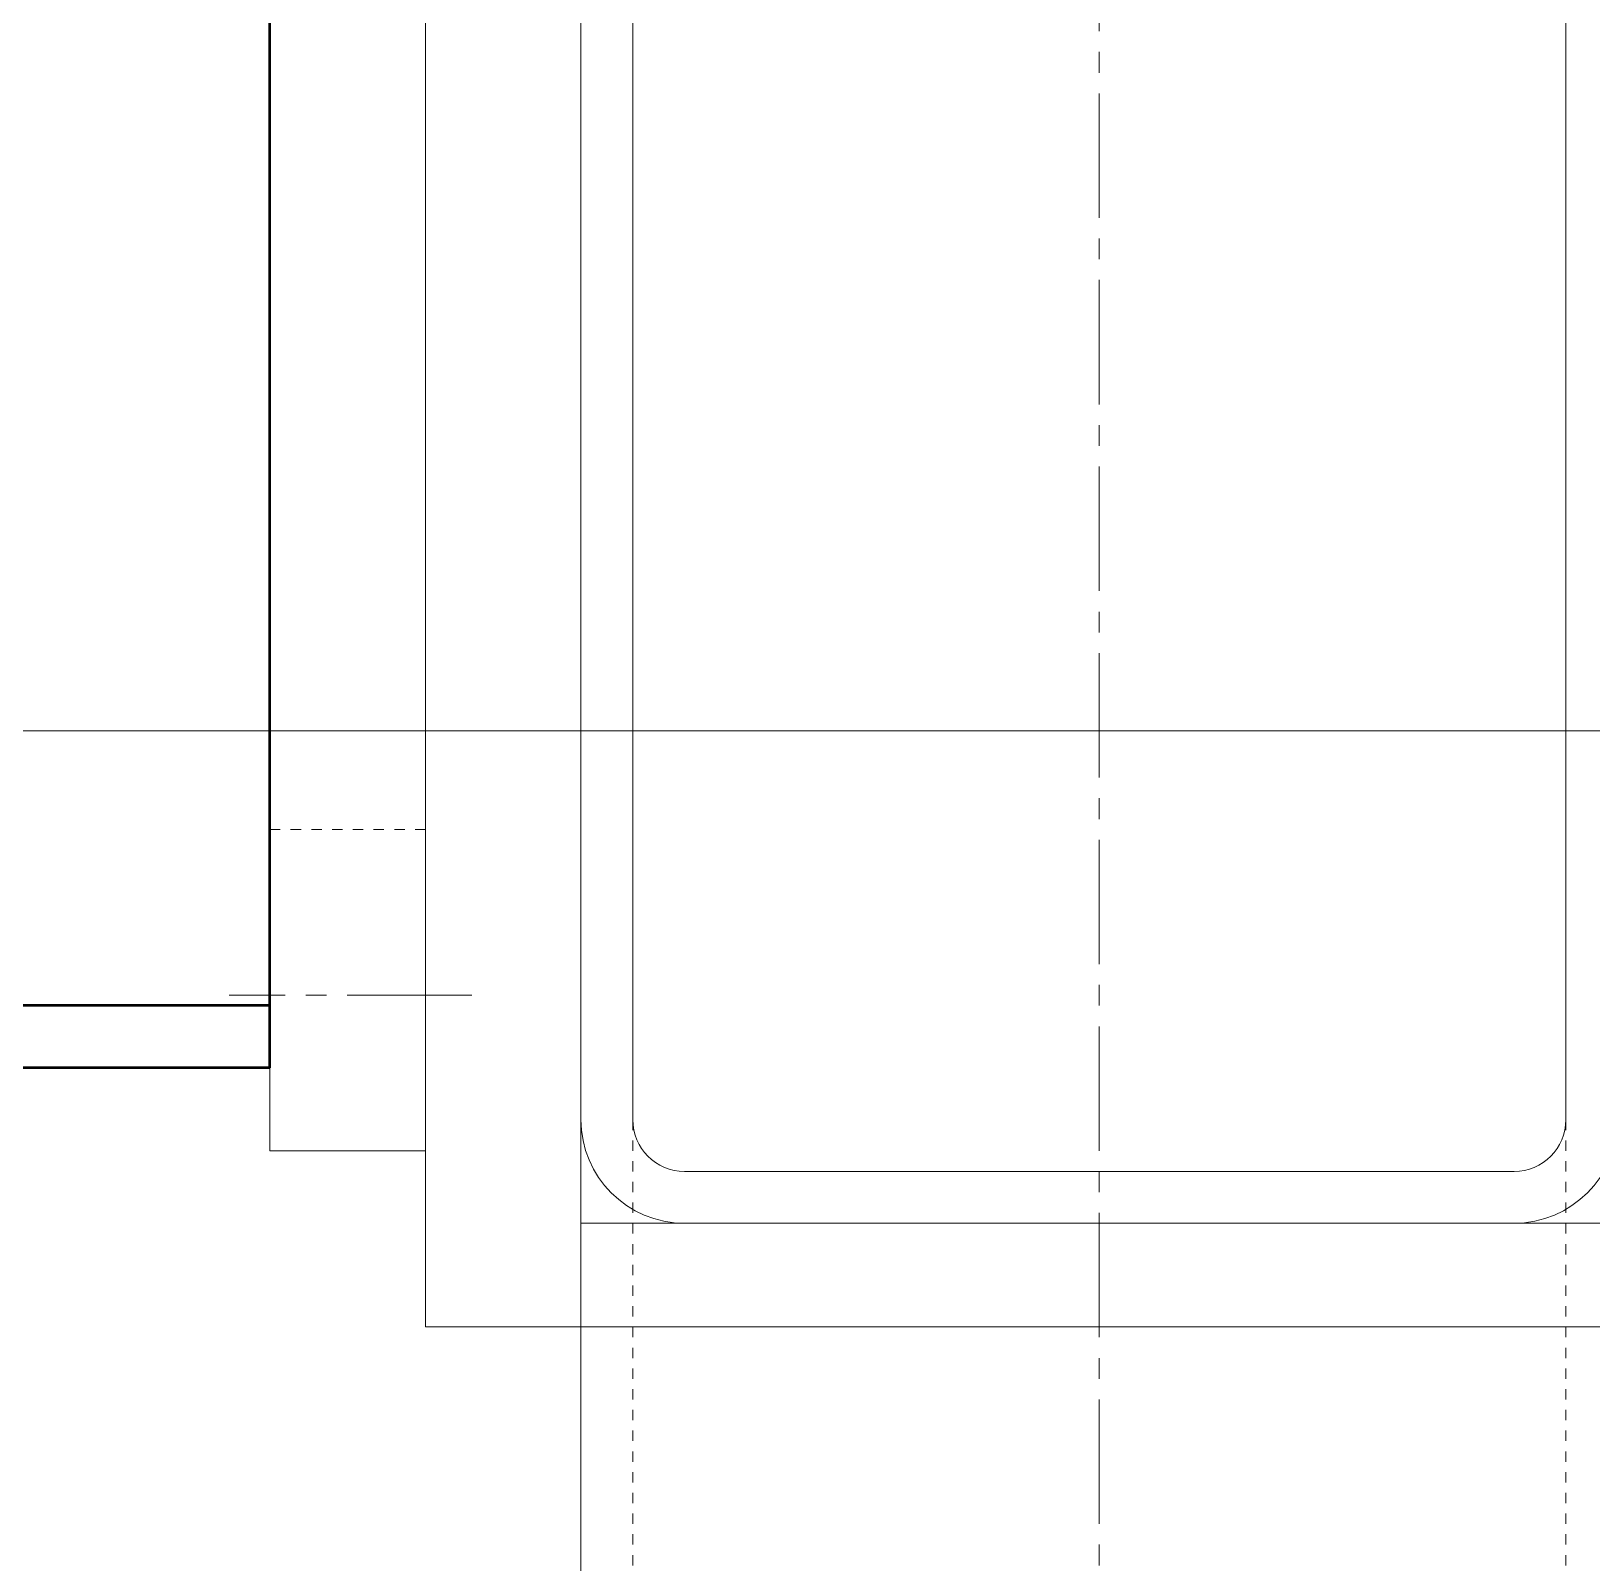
# Model space of a CAD drawing. Header units: millimetres. Extents: x -50460 to 50460, y -35640 to 35640.
# Drawn here: x -35047.8 to -34897.2, y 21084.2 to 21231.9 of the extents above; entities that cross this region are included whole.
import ezdxf

# ---------------------------------------------------------------- set-up
doc = ezdxf.new("R2010")
doc.units = ezdxf.units.MM
doc.linetypes.add('点画线', pattern=[18, 12, -2, 2, -2])
doc.linetypes.add('虚线', pattern=[2, 1, -1])
for name, color, linetype, lineweight in [('ACADSichtbare Kanten(DIN_Schmid)', 7, 'Continuous', 50), ('CONV', 4, 'Continuous', 18), ('EB0', 7, 'Continuous', 15), ('中心线层', 1, '点画线', 18), ('实线', 7, 'Continuous', 15), ('尺寸线层', 4, 'Continuous', 18), ('粗实线层', 7, 'Continuous', 15), ('粗实线层_1', 7, 'Continuous', 15), ('虚线层', 100, '虚线', 18)]:
    doc.layers.add(name, color=color, linetype=linetype, lineweight=lineweight)

# ---------------------------------------------------------------- blocks, each defined once
blk = doc.blocks.new('*X2')
at = {"layer": 'CONV'}
blk.add_line((5366, 700), (2965, 700), dxfattribs=at)
blk = doc.blocks.new('*X887')
at = {"layer": 'EB0'}
for p, q in [((-50, -65), (-50, 65)), ((-45, -65), (-45, 65)), ((45, 65), (45, -65)), ((40, -70), (-40, -70)), ((50, -75), (-50, -75)), ((-50, -75), (-50, -85)), ((50, -85), (-50, -85))]:
    blk.add_line(p, q, dxfattribs=at)
for centre, radius, start, end in [((-40, -65), 10, 180, 270), ((-40, -65), 5, 180, 270), ((40, -65), 10, 270, 0), ((40, -65), 5, 270, 0)]:
    blk.add_arc(centre, radius, start, end, dxfattribs=at)
blk = doc.blocks.new('*X889')
at = {"layer": '粗实线层'}
for p, q in [((0, -241), (0, -50)), ((15, -50), (15, -241)), ((15, -241), (0, -241))]:
    blk.add_line(p, q, dxfattribs=at)
at = {"layer": '虚线层', "linetype": '虚线', "lineweight": 18}
blk.add_line((15, -210), (0, -210), dxfattribs=at)
blk = doc.blocks.new('*X892')
at = {"layer": 'ACADSichtbare Kanten(DIN_Schmid)', "linetype": 'Continuous', "lineweight": 50}
for p, q in [((-127.22, -170.59), (-127.22, 29.41)), ((-127.22, -164.59), (-297.22, -164.59)), ((-127.22, -170.59), (-297.22, -170.59))]:
    blk.add_line(p, q, dxfattribs=at)
blk = doc.blocks.new('*X888')
at = {"layer": '中心线层', "linetype": '点画线', "lineweight": 18}
blk.add_line((198.46, -226), (175.07, -226), dxfattribs=at)
at = {"layer": '粗实线层_1'}
for name, p in [('*X889', (179, 0)), ('*X892', (306.22, -62.41))]:
    blk.add_blockref(name, p, dxfattribs=at)
blk = doc.blocks.new('*X856')
at = {"layer": 'EB0'}
for p in [(-790, 580.22), (-775, -489.78)]:
    blk.add_line(p, (-790, -489.78), dxfattribs=at)
at = {"layer": '中心线层', "linetype": '点画线', "lineweight": 18}
blk.add_line((-725, 583.22), (-725, -672.78), dxfattribs=at)
at = {"layer": '粗实线层_1'}
blk.add_line((-775, 580.22), (-775, -669.78), dxfattribs=at)
at = {"layer": '虚线层'}
for p, q in [((-770, 580.22), (-770, -669.78)), ((-680, 580.22), (-680, -669.78))]:
    blk.add_line(p, q, dxfattribs=at)
at = {"layer": 'EB0'}
blk.add_blockref('*X887', (-725, -404.78), dxfattribs=at)
at = {"layer": '粗实线层_1'}
blk.add_blockref('*X888', (-984, -231.78), dxfattribs=at)
blk = doc.blocks.new('*X805')
at = {"layer": '尺寸线层'}
blk.add_blockref('*X856', (-1515, 819.78), dxfattribs=at)

msp = doc.modelspace()

# ---------------------------------------------------------------- block references
at = {"layer": '实线'}
msp.add_blockref('*X2', (-38444.742, 20464.445), dxfattribs=at)

# ---------------------------------------------------------------- next in the draw order: block references
at = {"layer": '尺寸线层'}
msp.add_blockref('*X805', (-32704.742, 20776.945), dxfattribs=at)

doc.saveas('drawing.dxf')
